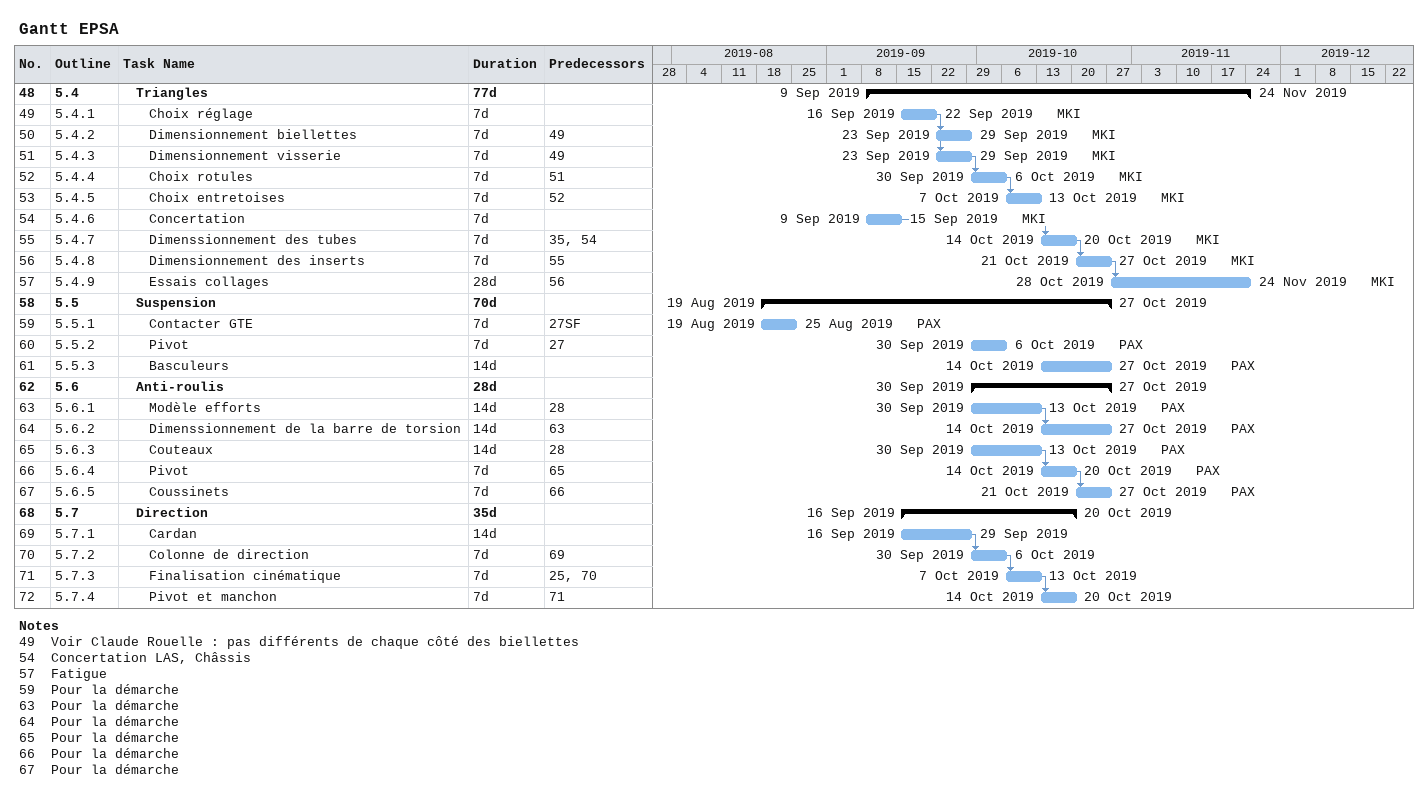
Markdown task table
Gantt EPSA

| ID | WBS | Task | Duration | Start | Finish | Predecessors | Resources |
|---|---|---|---|---|---|---|---|
| 48 | 5.4 | **Triangles** | 77d | 2019-09-09 | 2019-11-24 |  |  |
| 49 | 5.4.1 | Choix réglage | 7d | 2019-09-16 | 2019-09-22 |  | MKI |
| 50 | 5.4.2 | Dimensionnement biellettes | 7d | 2019-09-23 | 2019-09-29 | 49 | MKI |
| 51 | 5.4.3 | Dimensionnement visserie | 7d | 2019-09-23 | 2019-09-29 | 49 | MKI |
| 52 | 5.4.4 | Choix rotules | 7d | 2019-09-30 | 2019-10-06 | 51 | MKI |
| 53 | 5.4.5 | Choix entretoises | 7d | 2019-10-07 | 2019-10-13 | 52 | MKI |
| 54 | 5.4.6 | Concertation | 7d | 2019-09-09 | 2019-09-15 |  | MKI |
| 55 | 5.4.7 | Dimenssionnement des tubes | 7d | 2019-10-14 | 2019-10-20 | 35, 54 | MKI |
| 56 | 5.4.8 | Dimensionnement des inserts | 7d | 2019-10-21 | 2019-10-27 | 55 | MKI |
| 57 | 5.4.9 | Essais collages | 28d | 2019-10-28 | 2019-11-24 | 56 | MKI |
| 58 | 5.5 | **Suspension** | 70d | 2019-08-19 | 2019-10-27 |  |  |
| 59 | 5.5.1 | Contacter GTE | 7d | 2019-08-19 | 2019-08-25 | 27SF | PAX |
| 60 | 5.5.2 | Pivot | 7d | 2019-09-30 | 2019-10-06 | 27 | PAX |
| 61 | 5.5.3 | Basculeurs | 14d | 2019-10-14 | 2019-10-27 |  | PAX |
| 62 | 5.6 | **Anti-roulis** | 28d | 2019-09-30 | 2019-10-27 |  |  |
| 63 | 5.6.1 | Modèle efforts | 14d | 2019-09-30 | 2019-10-13 | 28 | PAX |
| 64 | 5.6.2 | Dimenssionnement de la barre de torsion | 14d | 2019-10-14 | 2019-10-27 | 63 | PAX |
| 65 | 5.6.3 | Couteaux | 14d | 2019-09-30 | 2019-10-13 | 28 | PAX |
| 66 | 5.6.4 | Pivot | 7d | 2019-10-14 | 2019-10-20 | 65 | PAX |
| 67 | 5.6.5 | Coussinets | 7d | 2019-10-21 | 2019-10-27 | 66 | PAX |
| 68 | 5.7 | **Direction** | 35d | 2019-09-16 | 2019-10-20 |  |  |
| 69 | 5.7.1 | Cardan | 14d | 2019-09-16 | 2019-09-29 |  |  |
| 70 | 5.7.2 | Colonne de direction | 7d | 2019-09-30 | 2019-10-06 | 69 |  |
| 71 | 5.7.3 | Finalisation cinématique | 7d | 2019-10-07 | 2019-10-13 | 25, 70 |  |
| 72 | 5.7.4 | Pivot et manchon | 7d | 2019-10-14 | 2019-10-20 | 71 |  |

Notes
- 49: Voir Claude Rouelle : pas différents de chaque côté des biellettes
- 54: Concertation LAS, Châssis
- 57: Fatigue
- 59: Pour la démarche
- 63: Pour la démarche
- 64: Pour la démarche
- 65: Pour la démarche
- 66: Pour la démarche
- 67: Pour la démarche
